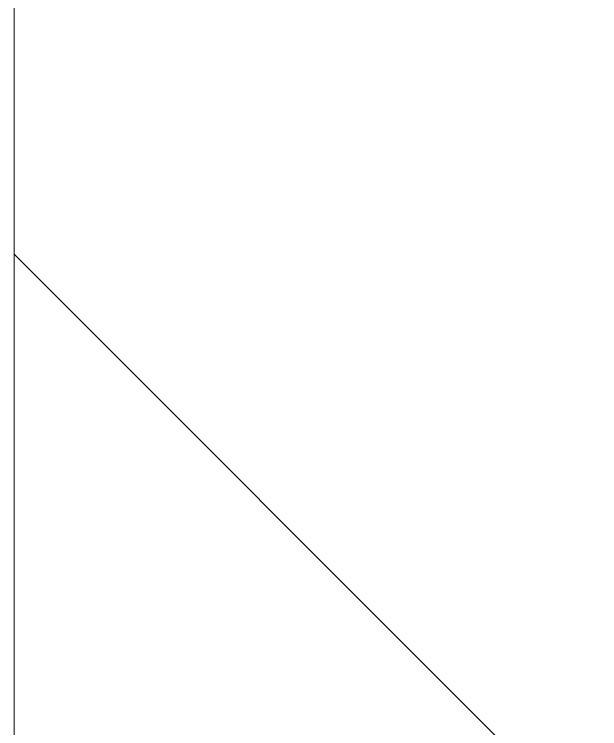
# Model space of a CAD drawing. Header units: millimetres. Extents: x -3455 to 18297, y 115676 to 128916.
# Drawn here: x 10300.2 to 10343.6, y 120610.7 to 120663.6 of the extents above; entities that cross this region are included whole.
import ezdxf

# ---------------------------------------------------------------- set-up
doc = ezdxf.new("R2010")
doc.units = ezdxf.units.MM
for name, color, linetype, lineweight in [('A-WALL', 8, 'Continuous', 13), ('A-WALL-PATT', 8, 'Continuous', 13), ('АР_подложка', 8, 'Continuous', 13)]:
    doc.layers.add(name, color=color, linetype=linetype, lineweight=lineweight)

# ---------------------------------------------------------------- blocks, each defined once
blk = doc.blocks.new('АР_bath')
at = {"layer": 'A-WALL-PATT', "lineweight": 9}
h = blk.add_hatch(dxfattribs=at)
h.set_pattern_fill('FP_1', color=256, style=0, pattern_type=2)
h.set_pattern_definition([(0, (0, 0), (571.5, 571.5), [71.437, -500.062]), (90, (0, 0), (-571.5, 571.5), [71.437, -500.062]), (135, (71.438, 0), (-571.5006711177161, 0), [101.028, -707.195]), (0, (71.438, 321.469), (571.5, 571.5), [71.437, -500.062]), (45, (107.156, 285.75), (0, 571.5006711177161), [50.514, -757.709]), (135, (107.156, 285.75), (-571.5006711177161, 0), [50.514, -757.709]), (0, (285.75, 464.344), (571.5, 571.5), [101.028, -470.472]), (45, (285.75, 464.344), (0, 571.5006711177161), [71.437, -736.7860000000001]), (135, (386.778, 464.344), (-571.5006711177161, 0), [71.437, -736.7860000000001]), (90, (392.906, 142.875), (-571.5, 571.5), [71.437, -500.062]), (45, (392.906, 142.875), (0, 571.5006711177161), [50.514, -757.709]), (135, (428.625, 178.594), (-571.5006711177161, 0), [50.514, -757.709]), (0, (71.438, 142.875), (571.5, 571.5), [35.719, -478.631]), (0, (500.063, 285.75), (571.5, 571.5), [35.719, -478.631]), (90, (321.469, 357.188), (-571.5, 571.5), [35.719, -478.631]), (135, (392.906, 35.719), (-571.5006711177161, 0), [50.514, -757.709]), (135, (142.875, 428.625), (-571.5006711177161, 0), [50.514, -757.709]), (45, (267.891, 187.523), (0, 571.5006711177161), [50.514, -757.709]), (90, (196.453, 71.438), (-571.5, 571.5), [8.93, -562.57]), (90, (223.242, 312.539), (-571.5, 571.5), [8.93, -562.57]), (90, (491.133, 410.766), (-571.5, 571.5), [8.93, -562.57]), (90, (500.063, 107.156), (-571.5, 571.5), [8.93, -562.57])])
h.paths.add_polyline_path([(12468.19371966149, 4472.64347977633), (12868.19371966146, 4472.64347977633), (12868.19371966146, 5352.643479776308), (12468.19371966149, 5352.643479776308), (12468.19371966149, 4652.815466223273)])
h.paths.add_polyline_path([(12868.19371966146, 6352.643479776323), (12868.19371966146, 6472.643479776328), (12468.19371966149, 6472.643479776328), (12468.19371966149, 6352.643479776323), (12598.01761141058, 6352.643479776323)])
at = {"layer": 'A-WALL'}
blk.add_line((12468.19371966147, 5352.643479776301), (12468.19371966147, 4472.643479776328), dxfattribs=at)

msp = doc.modelspace()

# ---------------------------------------------------------------- block references
at = {"layer": 'АР_подложка'}
msp.add_blockref('АР_bath', (-2168, 115327), dxfattribs=at)

doc.saveas('drawing.dxf')
